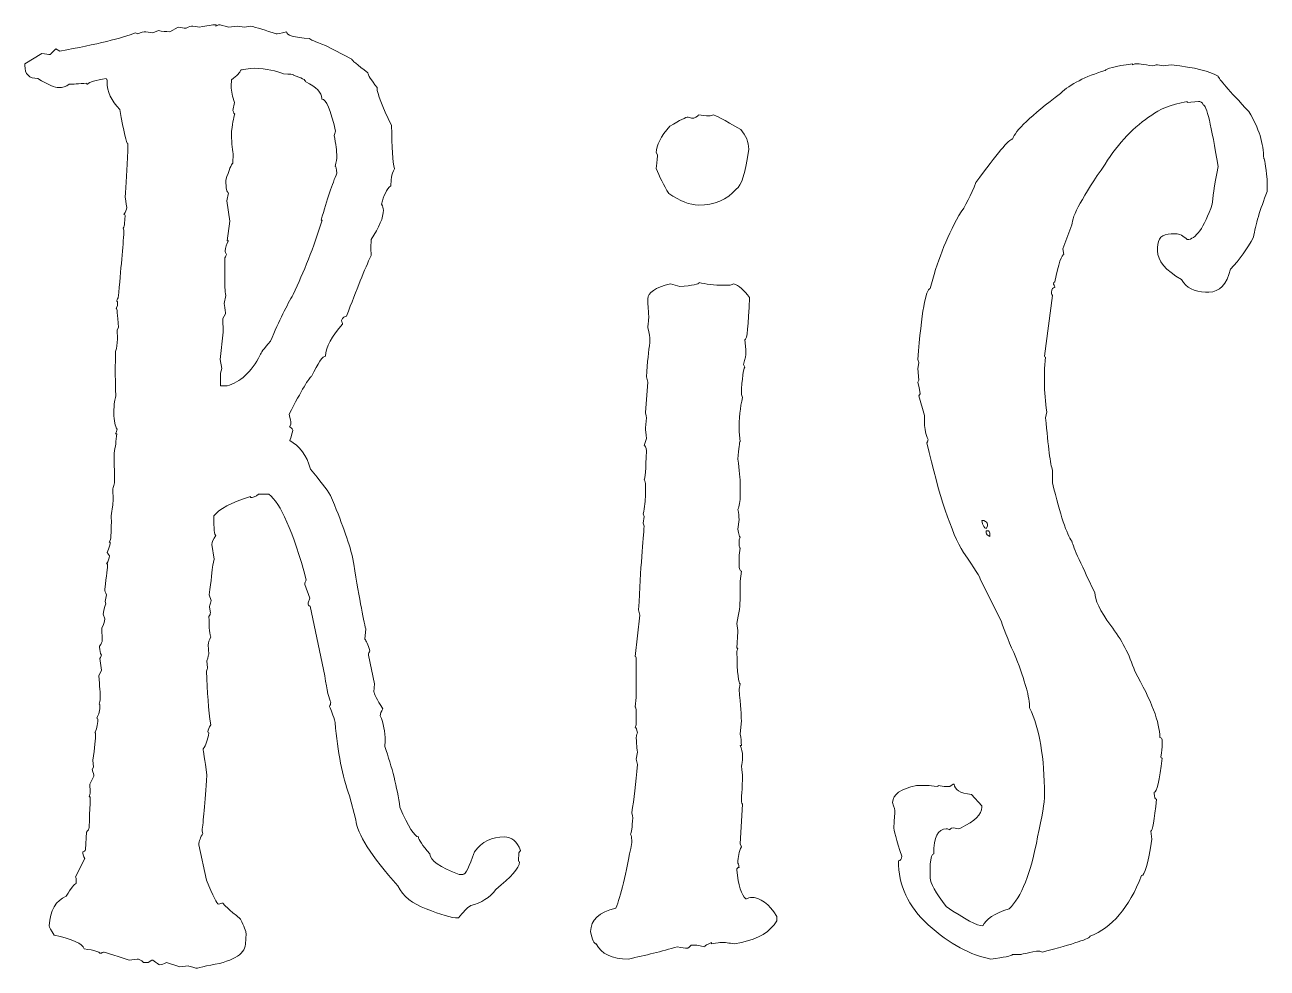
# Model space of a CAD drawing. Header units: inches. Extents: x 0.7 to 13.6, y -16 to -1.4.
# Drawn here: x 3.652 to 6.867, y -16.038 to -13.597 of the extents above; entities that cross this region are included whole.
import ezdxf

# ---------------------------------------------------------------- set-up
doc = ezdxf.new("R2010")
doc.units = ezdxf.units.IN
doc.header["$MEASUREMENT"] = 0
doc.layers.add('Layer 1', color=7, linetype='Continuous')

# ---------------------------------------------------------------- blocks, each defined once
blk = doc.blocks.new('block 11')
at = {"layer": 'Layer 1', "lineweight": 0}
for points, knots in [([(4.931, -15.7395), (4.931, -15.7395), (4.9295, -15.7602), (4.9295, -15.7602), (4.9295, -15.7622), (4.9305, -15.7632), (4.9325, -15.7632), (4.9315, -15.7789), (4.911, -15.8026), (4.8711, -15.8341), (4.8554, -15.8558), (4.8337, -15.8696), (4.8061, -15.8755), (4.7968, -15.8824), (4.7862, -15.8932), (4.7744, -15.908), (4.7561, -15.908), (4.7283, -15.9001), (4.6909, -15.8843), (4.6554, -15.872), (4.631, -15.8523), (4.6177, -15.8252), (4.5483, -15.7474), (4.5118, -15.6903), (4.5084, -15.6538), (4.5084, -15.6538), (4.4921, -15.5918), (4.4921, -15.5918), (4.4739, -15.542), (4.4616, -15.479), (4.4552, -15.4026), (4.4503, -15.3834), (4.4453, -15.3696), (4.4404, -15.3613), (4.4424, -15.3578), (4.4436, -15.3539), (4.4441, -15.3494), (4.4392, -15.3421), (4.434, -15.3194), (4.4286, -15.2815), (4.4286, -15.2815), (4.3909, -15.1012), (4.3909, -15.1012), (4.387, -15.1012), (4.385, -15.0983), (4.385, -15.0923), (4.385, -15.0923), (4.3895, -15.0805), (4.3895, -15.0805), (4.3895, -15.0805), (4.3769, -15.0451), (4.3769, -15.0451), (4.3769, -15.0406), (4.3781, -15.0367), (4.3806, -15.0332), (4.3461, -14.9076), (4.3138, -14.8338), (4.2838, -14.8116), (4.2838, -14.8116), (4.2572, -14.8116), (4.2572, -14.8116), (4.2493, -14.8175), (4.2422, -14.8205), (4.2358, -14.8205), (4.2358, -14.8205), (4.2358, -14.8175), (4.2358, -14.8175), (4.186, -14.8333), (4.1545, -14.85), (4.1412, -14.8677), (4.1412, -14.9012), (4.1429, -14.918), (4.1464, -14.918), (4.1395, -14.9278), (4.136, -14.9357), (4.136, -14.9416), (4.136, -14.9416), (4.1419, -14.98), (4.1419, -14.98), (4.1419, -14.98), (4.1383, -14.9948), (4.1383, -14.9948), (4.1373, -15.0086), (4.1343, -15.0342), (4.1294, -15.0717), (4.1294, -15.0717), (4.1346, -15.0864), (4.1346, -15.0864), (4.1316, -15.0968), (4.1301, -15.1027), (4.1301, -15.1042), (4.1301, -15.1042), (4.1323, -15.1189), (4.1323, -15.1189), (4.1323, -15.1209), (4.1311, -15.1239), (4.1287, -15.1278), (4.1287, -15.1588), (4.1304, -15.1766), (4.1338, -15.181), (4.1294, -15.1889), (4.1269, -15.1958), (4.1264, -15.2017), (4.1264, -15.2017), (4.1279, -15.2253), (4.1279, -15.2253), (4.1279, -15.2268), (4.1264, -15.2327), (4.1235, -15.2431), (4.1235, -15.2431), (4.125, -15.2608), (4.125, -15.2608), (4.125, -15.2628), (4.124, -15.2657), (4.122, -15.2697), (4.124, -15.3233), (4.1277, -15.3696), (4.1331, -15.4085), (4.1287, -15.415), (4.1262, -15.4209), (4.1257, -15.4263), (4.1257, -15.4282), (4.1267, -15.4292), (4.1287, -15.4292), (4.1252, -15.448), (4.1203, -15.4617), (4.1139, -15.4706), (4.1139, -15.4706), (4.1139, -15.4713), (4.1139, -15.4713), (4.1139, -15.4753), (4.1171, -15.4977), (4.1235, -15.5386), (4.1181, -15.612), (4.1139, -15.6602), (4.1109, -15.6834), (4.1109, -15.6834), (4.1131, -15.6893), (4.1131, -15.6893), (4.1067, -15.6992), (4.103, -15.709), (4.1021, -15.7188), (4.1021, -15.7188), (4.1227, -15.8105), (4.1227, -15.8105), (4.139, -15.8513), (4.1493, -15.872), (4.1538, -15.8725), (4.1572, -15.8706), (4.1612, -15.8696), (4.1656, -15.8696), (4.1656, -15.8725), (4.1804, -15.8863), (4.2099, -15.9109), (4.2198, -15.9301), (4.2247, -15.9427), (4.2247, -15.9486), (4.2247, -15.9486), (4.2232, -15.976), (4.2232, -15.976), (4.2212, -16.0035), (4.1875, -16.0222), (4.122, -16.0321), (4.1087, -16.036), (4.0996, -16.038), (4.0947, -16.038), (4.0823, -16.0341), (4.0757, -16.0321), (4.0747, -16.0321), (4.0747, -16.0321), (4.0533, -16.035), (4.0533, -16.035), (4.0533, -16.035), (4.0186, -16.0232), (4.0186, -16.0232), (4.0122, -16.0272), (4.0063, -16.0291), (4.0008, -16.0291), (3.9989, -16.0291), (3.9932, -16.0252), (3.9838, -16.0173), (3.9838, -16.0173), (3.9809, -16.0173), (3.9809, -16.0173), (3.9809, -16.0173), (3.9713, -16.0232), (3.9713, -16.0232), (3.9713, -16.0232), (3.9595, -16.0232), (3.9595, -16.0232), (3.9526, -16.0173), (3.9469, -16.0144), (3.9425, -16.0144), (3.9425, -16.0144), (3.9218, -16.0173), (3.9218, -16.0173), (3.8794, -16.0035), (3.8573, -15.9966), (3.8553, -15.9966), (3.8513, -15.9986), (3.8484, -15.9996), (3.8464, -15.9996), (3.8464, -15.9961), (3.8329, -15.9922), (3.8058, -15.9878), (3.8009, -15.9745), (3.775, -15.9626), (3.7282, -15.9523), (3.7194, -15.9405), (3.7149, -15.9326), (3.7149, -15.9287), (3.7179, -15.8883), (3.7327, -15.8627), (3.7593, -15.8518), (3.7721, -15.8302), (3.7807, -15.8193), (3.7851, -15.8193), (3.7851, -15.8193), (3.7851, -15.8105), (3.7851, -15.8105), (3.7851, -15.8075), (3.7844, -15.8045), (3.7829, -15.8016), (3.7829, -15.8016), (3.8073, -15.7543), (3.8073, -15.7543), (3.8038, -15.7479), (3.8021, -15.742), (3.8021, -15.7366), (3.806, -15.7366), (3.8083, -15.7346), (3.8087, -15.7307), (3.8087, -15.7307), (3.8117, -15.6863), (3.8117, -15.6863), (3.8161, -15.6814), (3.8184, -15.6775), (3.8184, -15.6745), (3.8188, -15.6696), (3.8198, -15.643), (3.8213, -15.5947), (3.8213, -15.5947), (3.8184, -15.5947), (3.8184, -15.5947), (3.8203, -15.5908), (3.8213, -15.5864), (3.8213, -15.5814), (3.8213, -15.5814), (3.8206, -15.5622), (3.8206, -15.5622), (3.8206, -15.5622), (3.8309, -15.5415), (3.8309, -15.5415), (3.8309, -15.5381), (3.8294, -15.5322), (3.8265, -15.5238), (3.8265, -15.5238), (3.8294, -15.5179), (3.8294, -15.5179), (3.8294, -15.5179), (3.828, -15.5002), (3.828, -15.5002), (3.8329, -15.4677), (3.8353, -15.4447), (3.8353, -15.4315), (3.8353, -15.43), (3.8346, -15.4292), (3.8331, -15.4292), (3.8376, -15.4218), (3.8403, -15.41), (3.8413, -15.3938), (3.8413, -15.3918), (3.8403, -15.3908), (3.8383, -15.3908), (3.8437, -15.3815), (3.8464, -15.3704), (3.8464, -15.3576), (3.8464, -15.3561), (3.8457, -15.3553), (3.8442, -15.3553), (3.8462, -15.3509), (3.8472, -15.3455), (3.8472, -15.3391), (3.8472, -15.3278), (3.8459, -15.3086), (3.8435, -15.2815), (3.8435, -15.2815), (3.8501, -15.2667), (3.8501, -15.2667), (3.8501, -15.2667), (3.8464, -15.2371), (3.8464, -15.2371), (3.8484, -15.2332), (3.8496, -15.2303), (3.8501, -15.2283), (3.8472, -15.2219), (3.8457, -15.215), (3.8457, -15.2076), (3.8457, -15.2076), (3.8457, -15.2046), (3.8457, -15.2046), (3.8501, -15.1982), (3.8523, -15.1933), (3.8523, -15.1899), (3.8523, -15.1899), (3.8516, -15.1573), (3.8516, -15.1573), (3.856, -15.15), (3.8585, -15.1421), (3.859, -15.1337), (3.859, -15.1337), (3.8546, -15.1219), (3.8546, -15.1219), (3.8575, -15.1081), (3.86, -15.0992), (3.8619, -15.0953), (3.8619, -15.0953), (3.8597, -15.0894), (3.8597, -15.0894), (3.8597, -15.0894), (3.8634, -15.0717), (3.8634, -15.0717), (3.8605, -15.0662), (3.859, -15.0618), (3.859, -15.0583), (3.859, -15.0583), (3.859, -15.0569), (3.859, -15.0569), (3.8634, -15.0224), (3.8659, -15.0007), (3.8664, -14.9919), (3.8664, -14.9919), (3.8634, -14.9919), (3.8634, -14.9919), (3.8683, -14.985), (3.8708, -14.9781), (3.8708, -14.9712), (3.8674, -14.9663), (3.8656, -14.9633), (3.8656, -14.9623), (3.8706, -14.9495), (3.873, -14.9406), (3.873, -14.9357), (3.873, -14.9357), (3.8701, -14.9357), (3.8701, -14.9357), (3.8701, -14.9357), (3.8738, -14.9298), (3.8738, -14.9298), (3.8752, -14.9131), (3.876, -14.8985), (3.876, -14.8862), (3.876, -14.8862), (3.8752, -14.8677), (3.8752, -14.8677), (3.8787, -14.851), (3.8804, -14.837), (3.8804, -14.8256), (3.8804, -14.8256), (3.8797, -14.7998), (3.8797, -14.7998), (3.8797, -14.7983), (3.8812, -14.7924), (3.8841, -14.782), (3.8841, -14.782), (3.8834, -14.7052), (3.8834, -14.7052), (3.8863, -14.6899), (3.8885, -14.6732), (3.89, -14.655), (3.89, -14.655), (3.8871, -14.655), (3.8871, -14.655), (3.889, -14.651), (3.8903, -14.6471), (3.8908, -14.6431), (3.8853, -14.6363), (3.8826, -14.6222), (3.8826, -14.601), (3.8826, -14.601), (3.8834, -14.5781), (3.8834, -14.5781), (3.8863, -14.5639), (3.8878, -14.556), (3.8878, -14.5545), (3.8868, -14.5456), (3.8863, -14.5296), (3.8863, -14.5065), (3.8863, -14.5065), (3.8871, -14.4422), (3.8871, -14.4422), (3.89, -14.4328), (3.8915, -14.4222), (3.8915, -14.4104), (3.8915, -14.4104), (3.8908, -14.386), (3.8908, -14.386), (3.8908, -14.386), (3.8944, -14.3801), (3.8944, -14.3801), (3.8925, -14.3466), (3.8905, -14.3299), (3.8885, -14.3299), (3.8885, -14.3299), (3.8922, -14.324), (3.8922, -14.324), (3.8922, -14.324), (3.8922, -14.3181), (3.8922, -14.3181), (3.8922, -14.3141), (3.8915, -14.3122), (3.89, -14.3122), (3.89, -14.3102), (3.8912, -14.3073), (3.8937, -14.3033), (3.9011, -14.2275), (3.906, -14.1703), (3.9085, -14.1319), (3.9085, -14.1299), (3.9077, -14.127), (3.9063, -14.123), (3.9087, -14.1196), (3.91, -14.1156), (3.91, -14.1112), (3.91, -14.1112), (3.9114, -14.0905), (3.9114, -14.0905), (3.9114, -14.0886), (3.9105, -14.0876), (3.9085, -14.0876), (3.9129, -14.0812), (3.9154, -14.0753), (3.9159, -14.0698), (3.9134, -14.0565), (3.9122, -14.0474), (3.9122, -14.0425), (3.9122, -14.0425), (3.9129, -14.0314), (3.9129, -14.0314), (3.9154, -13.9964), (3.9174, -13.9541), (3.9188, -13.9044), (3.9154, -13.9044), (3.9085, -13.8748), (3.8981, -13.8157), (3.876, -13.7935), (3.8649, -13.7699), (3.8649, -13.7448), (3.8649, -13.7448), (3.8649, -13.7389), (3.8649, -13.7389), (3.8634, -13.7389), (3.8627, -13.7381), (3.8627, -13.7366), (3.8627, -13.7366), (3.8627, -13.7359), (3.8627, -13.7359), (3.8356, -13.7398), (3.8193, -13.7448), (3.8139, -13.7507), (3.8124, -13.7507), (3.8117, -13.7499), (3.8117, -13.7485), (3.8117, -13.7485), (3.8117, -13.7477), (3.8117, -13.7477), (3.7915, -13.7497), (3.7765, -13.7507), (3.7666, -13.7507), (3.7588, -13.7566), (3.7496, -13.7595), (3.7393, -13.7595), (3.7309, -13.7595), (3.713, -13.7517), (3.6854, -13.7359), (3.6632, -13.7359), (3.6521, -13.7246), (3.6521, -13.7019), (3.6521, -13.7019), (3.6521, -13.6975), (3.6521, -13.6975), (3.6521, -13.6975), (3.6957, -13.6709), (3.6957, -13.6709), (3.7061, -13.6729), (3.7137, -13.6738), (3.7186, -13.6738), (3.7191, -13.6729), (3.7235, -13.6679), (3.7319, -13.6591), (3.7319, -13.6591), (3.743, -13.665), (3.743, -13.665), (3.839, -13.6472), (3.9043, -13.6315), (3.9388, -13.6177), (3.9388, -13.6177), (3.9447, -13.6206), (3.9447, -13.6206), (3.9526, -13.6167), (3.9595, -13.6147), (3.9654, -13.6147), (3.9654, -13.6147), (3.9831, -13.6177), (3.9831, -13.6177), (3.9831, -13.6177), (3.9979, -13.6118), (3.9979, -13.6118), (4.0077, -13.6138), (4.0176, -13.6147), (4.0274, -13.6147), (4.0274, -13.6147), (4.0489, -13.6029), (4.0489, -13.6029), (4.0567, -13.6049), (4.0636, -13.6059), (4.0695, -13.6059), (4.0764, -13.6019), (4.0823, -13.6), (4.0873, -13.6), (4.0873, -13.6), (4.105, -13.6029), (4.105, -13.6029), (4.1227, -13.599), (4.1368, -13.597), (4.1471, -13.597), (4.1471, -13.597), (4.1464, -13.6), (4.1464, -13.6), (4.1464, -13.6), (4.153, -13.597), (4.153, -13.597), (4.158, -13.597), (4.1666, -13.599), (4.1789, -13.6029), (4.1789, -13.6029), (4.2025, -13.6), (4.2025, -13.6), (4.2025, -13.6), (4.2203, -13.6029), (4.2203, -13.6029), (4.2203, -13.6029), (4.235, -13.6), (4.235, -13.6), (4.2528, -13.6039), (4.2752, -13.6108), (4.3023, -13.6206), (4.3052, -13.6206), (4.3141, -13.6187), (4.3289, -13.6147), (4.3289, -13.6241), (4.3491, -13.63), (4.3895, -13.6325), (4.3895, -13.6349), (4.403, -13.6408), (4.4301, -13.6502), (4.4301, -13.6502), (4.4981, -13.6857), (4.4981, -13.6857), (4.4981, -13.6881), (4.5121, -13.7), (4.5402, -13.7211), (4.5402, -13.7211), (4.5402, -13.7219), (4.5402, -13.7219), (4.5402, -13.7263), (4.548, -13.7389), (4.5638, -13.7595), (4.5638, -13.7595), (4.5638, -13.761), (4.5638, -13.761), (4.5638, -13.7753), (4.5764, -13.8073), (4.6015, -13.8571), (4.6015, -13.9147), (4.6039, -13.9521), (4.6089, -13.9694), (4.6044, -13.9768), (4.6019, -13.9843), (4.6011, -13.9919), (4.6004, -13.9995), (4.5998, -14.0068), (4.5993, -14.0137), (4.5884, -14.0226), (4.5805, -14.0383), (4.5756, -14.061), (4.5786, -14.0664), (4.5801, -14.0716), (4.5801, -14.0765), (4.5801, -14.0952), (4.5695, -14.1206), (4.5483, -14.1526), (4.5483, -14.1526), (4.5476, -14.1748), (4.5476, -14.1748), (4.5476, -14.1748), (4.5483, -14.194), (4.5483, -14.194), (4.532, -14.2289), (4.5109, -14.2811), (4.4848, -14.3506), (4.4798, -14.3506), (4.4754, -14.3545), (4.4715, -14.3624), (4.4734, -14.3663), (4.4744, -14.3693), (4.4744, -14.3713), (4.4463, -14.4028), (4.4316, -14.4304), (4.4301, -14.454), (4.4232, -14.454), (4.4111, -14.4717), (4.3939, -14.5072), (4.3875, -14.5097), (4.3683, -14.5422), (4.3363, -14.6047), (4.3392, -14.6166), (4.3407, -14.6242), (4.3407, -14.6276), (4.3407, -14.6276), (4.3407, -14.6313), (4.3407, -14.6313), (4.3407, -14.6313), (4.337, -14.6372), (4.337, -14.6372), (4.34, -14.6372), (4.3429, -14.6402), (4.3459, -14.6461), (4.3454, -14.6501), (4.3427, -14.6589), (4.3377, -14.6727), (4.3633, -14.6865), (4.3813, -14.7111), (4.3917, -14.7466), (4.4158, -14.7756), (4.433, -14.7983), (4.4434, -14.8145), (4.4715, -14.882), (4.4904, -14.9352), (4.5003, -14.9741), (4.5165, -15.0741), (4.5278, -15.1362), (4.5343, -15.1603), (4.5343, -15.1603), (4.532, -15.1869), (4.532, -15.1869), (4.536, -15.1909), (4.5404, -15.2007), (4.5453, -15.2165), (4.5429, -15.2199), (4.5416, -15.2238), (4.5416, -15.2283), (4.5416, -15.2283), (4.5572, -15.3022), (4.5572, -15.3022), (4.5572, -15.3022), (4.5557, -15.3228), (4.5557, -15.3228), (4.5557, -15.3273), (4.5633, -15.3421), (4.5786, -15.3672), (4.5742, -15.3736), (4.5719, -15.3795), (4.5719, -15.3849), (4.5803, -15.4046), (4.5845, -15.4263), (4.5845, -15.4499), (4.5845, -15.4499), (4.5838, -15.4647), (4.5838, -15.4647), (4.6025, -15.5179), (4.6155, -15.5701), (4.6229, -15.6213), (4.6446, -15.6726), (4.6606, -15.6982), (4.6709, -15.6982), (4.6709, -15.6982), (4.6709, -15.6989), (4.6709, -15.6989), (4.6709, -15.7053), (4.6808, -15.7198), (4.7005, -15.7425), (4.7005, -15.7425), (4.7005, -15.7432), (4.7005, -15.7432), (4.7005, -15.759), (4.7258, -15.7765), (4.7766, -15.7957), (4.7766, -15.7957), (4.7854, -15.7957), (4.7854, -15.7957), (4.7928, -15.7957), (4.8029, -15.776), (4.8157, -15.7366), (4.8354, -15.711), (4.8611, -15.6982), (4.8926, -15.6982), (4.9123, -15.6982), (4.9263, -15.71), (4.9347, -15.7336), (4.9347, -15.7336), (4.931, -15.7395), (4.931, -15.7395)], [0, 0, 0, 0, 1, 1, 1, 2, 2, 2, 3, 3, 3, 4, 4, 4, 5, 5, 5, 6, 6, 6, 7, 7, 7, 8, 8, 8, 9, 9, 9, 10, 10, 10, 11, 11, 11, 12, 12, 12, 13, 13, 13, 14, 14, 14, 15, 15, 15, 16, 16, 16, 17, 17, 17, 18, 18, 18, 19, 19, 19, 20, 20, 20, 21, 21, 21, 22, 22, 22, 23, 23, 23, 24, 24, 24, 25, 25, 25, 26, 26, 26, 27, 27, 27, 28, 28, 28, 29, 29, 29, 30, 30, 30, 31, 31, 31, 32, 32, 32, 33, 33, 33, 34, 34, 34, 35, 35, 35, 36, 36, 36, 37, 37, 37, 38, 38, 38, 39, 39, 39, 40, 40, 40, 41, 41, 41, 42, 42, 42, 43, 43, 43, 44, 44, 44, 45, 45, 45, 46, 46, 46, 47, 47, 47, 48, 48, 48, 49, 49, 49, 50, 50, 50, 51, 51, 51, 52, 52, 52, 53, 53, 53, 54, 54, 54, 55, 55, 55, 56, 56, 56, 57, 57, 57, 58, 58, 58, 59, 59, 59, 60, 60, 60, 61, 61, 61, 62, 62, 62, 63, 63, 63, 64, 64, 64, 65, 65, 65, 66, 66, 66, 67, 67, 67, 68, 68, 68, 69, 69, 69, 70, 70, 70, 71, 71, 71, 72, 72, 72, 73, 73, 73, 74, 74, 74, 75, 75, 75, 76, 76, 76, 77, 77, 77, 78, 78, 78, 79, 79, 79, 80, 80, 80, 81, 81, 81, 82, 82, 82, 83, 83, 83, 84, 84, 84, 85, 85, 85, 86, 86, 86, 87, 87, 87, 88, 88, 88, 89, 89, 89, 90, 90, 90, 91, 91, 91, 92, 92, 92, 93, 93, 93, 94, 94, 94, 95, 95, 95, 96, 96, 96, 97, 97, 97, 98, 98, 98, 99, 99, 99, 100, 100, 100, 101, 101, 101, 102, 102, 102, 103, 103, 103, 104, 104, 104, 105, 105, 105, 106, 106, 106, 107, 107, 107, 108, 108, 108, 109, 109, 109, 110, 110, 110, 111, 111, 111, 112, 112, 112, 113, 113, 113, 114, 114, 114, 115, 115, 115, 116, 116, 116, 117, 117, 117, 118, 118, 118, 119, 119, 119, 120, 120, 120, 121, 121, 121, 122, 122, 122, 123, 123, 123, 124, 124, 124, 125, 125, 125, 126, 126, 126, 127, 127, 127, 128, 128, 128, 129, 129, 129, 130, 130, 130, 131, 131, 131, 132, 132, 132, 133, 133, 133, 134, 134, 134, 135, 135, 135, 136, 136, 136, 137, 137, 137, 138, 138, 138, 139, 139, 139, 140, 140, 140, 141, 141, 141, 142, 142, 142, 143, 143, 143, 144, 144, 144, 145, 145, 145, 146, 146, 146, 147, 147, 147, 148, 148, 148, 149, 149, 149, 150, 150, 150, 151, 151, 151, 152, 152, 152, 153, 153, 153, 154, 154, 154, 155, 155, 155, 156, 156, 156, 157, 157, 157, 158, 158, 158, 159, 159, 159, 160, 160, 160, 161, 161, 161, 162, 162, 162, 163, 163, 163, 164, 164, 164, 165, 165, 165, 166, 166, 166, 167, 167, 167, 168, 168, 168, 169, 169, 169, 170, 170, 170, 171, 171, 171, 172, 172, 172, 173, 173, 173, 174, 174, 174, 175, 175, 175, 176, 176, 176, 177, 177, 177, 178, 178, 178, 179, 179, 179, 180, 180, 180, 181, 181, 181, 182, 182, 182, 183, 183, 183, 184, 184, 184, 185, 185, 185, 186, 186, 186, 187, 187, 187, 188, 188, 188, 189, 189, 189, 190, 190, 190, 191, 191, 191, 192, 192, 192, 193, 193, 193, 194, 194, 194, 195, 195, 195, 196, 196, 196, 197, 197, 197, 198, 198, 198, 199, 199, 199, 200, 200, 200, 201, 201, 201, 202, 202, 202, 203, 203, 203, 204, 204, 204, 205, 205, 205, 206, 206, 206, 207, 207, 207, 208, 208, 208, 209, 209, 209, 210, 210, 210, 211, 211, 211, 212, 212, 212, 213, 213, 213, 214, 214, 214, 215, 215, 215, 216, 216, 216, 217, 217, 217, 218, 218, 218, 219, 219, 219, 220, 220, 220, 221, 221, 221, 222, 222, 222, 223, 223, 223, 224, 224, 224, 225, 225, 225, 226, 226, 226, 227, 227, 227, 228, 228, 228, 229, 229, 229, 230, 230, 230, 231, 231, 231, 232, 232, 232, 233, 233, 233, 234, 234, 234, 234]), ([(4.3466, -14.2944), (4.3742, -14.2373), (4.3993, -14.1733), (4.422, -14.1023), (4.422, -14.1023), (4.419, -14.1023), (4.419, -14.1023), (4.4348, -14.0482), (4.4483, -14.0078), (4.4596, -13.9812), (4.4591, -13.9694), (4.4577, -13.9634), (4.4552, -13.9634), (4.4582, -13.9511), (4.4596, -13.9428), (4.4596, -13.9383), (4.4596, -13.9231), (4.4572, -13.9048), (4.4523, -13.8837), (4.4542, -13.8797), (4.4554, -13.8758), (4.4559, -13.8718), (4.4441, -13.8167), (4.4323, -13.7891), (4.4205, -13.7891), (4.4205, -13.7891), (4.4205, -13.7876), (4.4205, -13.7876), (4.4205, -13.7724), (4.4067, -13.7581), (4.3791, -13.7448), (4.3791, -13.7398), (4.3685, -13.7339), (4.3473, -13.727), (4.3473, -13.727), (4.3473, -13.7263), (4.3473, -13.7263), (4.3473, -13.7248), (4.3387, -13.7241), (4.3215, -13.7241), (4.3038, -13.7157), (4.2784, -13.7108), (4.2454, -13.7093), (4.2217, -13.7113), (4.2099, -13.7132), (4.2099, -13.7152), (4.2094, -13.7201), (4.2018, -13.728), (4.187, -13.7389), (4.187, -13.7389), (4.1863, -13.7558), (4.1863, -13.7558), (4.1863, -13.7691), (4.1892, -13.7832), (4.1951, -13.798), (4.1951, -13.798), (4.1907, -13.8186), (4.1907, -13.8186), (4.1922, -13.8246), (4.1939, -13.8275), (4.1959, -13.8275), (4.1934, -13.8315), (4.1905, -13.8462), (4.187, -13.8718), (4.187, -13.897), (4.1885, -13.9167), (4.1915, -13.9309), (4.1915, -13.9309), (4.19, -13.9546), (4.19, -13.9546), (4.1865, -13.958), (4.1806, -13.9728), (4.1722, -13.9989), (4.1727, -14.0206), (4.1749, -14.0314), (4.1789, -14.0314), (4.1789, -14.0314), (4.1745, -14.0521), (4.1745, -14.0521), (4.1745, -14.0521), (4.1826, -14.1053), (4.1826, -14.1053), (4.1826, -14.1053), (4.1759, -14.1555), (4.1759, -14.1555), (4.1759, -14.1555), (4.1789, -14.1555), (4.1789, -14.1555), (4.1745, -14.1644), (4.1717, -14.1733), (4.1708, -14.1821), (4.1708, -14.1841), (4.1717, -14.1871), (4.1737, -14.191), (4.1732, -14.193), (4.172, -14.1959), (4.17, -14.1999), (4.17, -14.1999), (4.1693, -14.2442), (4.1693, -14.2442), (4.1693, -14.2693), (4.1703, -14.287), (4.1722, -14.2974), (4.1722, -14.2974), (4.1678, -14.3181), (4.1678, -14.3181), (4.1703, -14.3328), (4.1715, -14.3417), (4.1715, -14.3447), (4.1715, -14.3447), (4.1649, -14.3565), (4.1649, -14.3565), (4.1649, -14.3565), (4.1656, -14.392), (4.1656, -14.392), (4.1656, -14.392), (4.1575, -14.4629), (4.1575, -14.4629), (4.1575, -14.4629), (4.1619, -14.4865), (4.1619, -14.4865), (4.1619, -14.4865), (4.1582, -14.4983), (4.1582, -14.4983), (4.1582, -14.4983), (4.1589, -14.5183), (4.1589, -14.5183), (4.1589, -14.5242), (4.1587, -14.5284), (4.1582, -14.5308), (4.1582, -14.5308), (4.1759, -14.5308), (4.1759, -14.5308), (4.2094, -14.5225), (4.238, -14.4959), (4.2616, -14.4511), (4.2621, -14.4471), (4.2707, -14.4353), (4.2875, -14.4156), (4.3111, -14.3619), (4.3308, -14.3215), (4.3466, -14.2944)], [0, 0, 0, 0, 1, 1, 1, 2, 2, 2, 3, 3, 3, 4, 4, 4, 5, 5, 5, 6, 6, 6, 7, 7, 7, 8, 8, 8, 9, 9, 9, 10, 10, 10, 11, 11, 11, 12, 12, 12, 13, 13, 13, 14, 14, 14, 15, 15, 15, 16, 16, 16, 17, 17, 17, 18, 18, 18, 19, 19, 19, 20, 20, 20, 21, 21, 21, 22, 22, 22, 23, 23, 23, 24, 24, 24, 25, 25, 25, 26, 26, 26, 27, 27, 27, 28, 28, 28, 29, 29, 29, 30, 30, 30, 31, 31, 31, 32, 32, 32, 33, 33, 33, 34, 34, 34, 35, 35, 35, 36, 36, 36, 37, 37, 37, 38, 38, 38, 39, 39, 39, 40, 40, 40, 41, 41, 41, 42, 42, 42, 43, 43, 43, 44, 44, 44, 45, 45, 45, 46, 46, 46, 47, 47, 47, 47])]:
    blk.add_open_spline(points, degree=3, knots=knots, dxfattribs=at)
blk = doc.blocks.new('block 12')
at = {"layer": 'Layer 1', "lineweight": 0}
for points, knots in [([(6.8585, -13.9428), (6.8605, -13.9428), (6.8634, -13.9605), (6.8674, -13.996), (6.8674, -13.996), (6.8674, -14.0285), (6.8674, -14.0285), (6.8492, -14.0748), (6.8373, -14.1142), (6.8319, -14.1467), (6.8157, -14.1767), (6.796, -14.2043), (6.7728, -14.2294), (6.7625, -14.2688), (6.7438, -14.2885), (6.7167, -14.2885), (6.7167, -14.2885), (6.7078, -14.2885), (6.7078, -14.2885), (6.6787, -14.2885), (6.6581, -14.2777), (6.6458, -14.256), (6.6044, -14.2324), (6.5837, -14.2078), (6.5837, -14.1821), (6.5837, -14.1821), (6.5837, -14.1733), (6.5837, -14.1733), (6.5837, -14.1496), (6.5955, -14.1378), (6.6192, -14.1378), (6.6192, -14.1378), (6.631, -14.1378), (6.631, -14.1378), (6.6403, -14.1378), (6.6502, -14.1427), (6.6605, -14.1526), (6.6822, -14.1526), (6.7039, -14.122), (6.7255, -14.061), (6.7255, -14.0477), (6.7305, -14.0152), (6.7403, -13.9634), (6.7231, -13.8571), (6.7103, -13.8039), (6.7019, -13.8039), (6.7019, -13.8009), (6.6989, -13.798), (6.693, -13.795), (6.693, -13.795), (6.6901, -13.795), (6.6901, -13.795), (6.6901, -13.795), (6.6605, -13.798), (6.6605, -13.798), (6.6605, -13.798), (6.6605, -13.795), (6.6605, -13.795), (6.6162, -13.8044), (6.5857, -13.8162), (6.5689, -13.8305), (6.5236, -13.8595), (6.4832, -13.9019), (6.4478, -13.9575), (6.3906, -14.0403), (6.3621, -14.0925), (6.3621, -14.1142), (6.3621, -14.1142), (6.3384, -14.1762), (6.3384, -14.1762), (6.3384, -14.1762), (6.3414, -14.191), (6.3414, -14.191), (6.3355, -14.191), (6.3276, -14.2146), (6.3177, -14.2619), (6.3157, -14.2619), (6.3148, -14.2639), (6.3148, -14.2678), (6.3167, -14.2718), (6.3177, -14.2747), (6.3177, -14.2767), (6.3128, -14.2767), (6.3098, -14.2807), (6.3089, -14.2885), (6.3089, -14.2905), (6.3098, -14.2935), (6.3118, -14.2974), (6.3118, -14.2974), (6.2911, -14.454), (6.2911, -14.454), (6.2911, -14.456), (6.2921, -14.457), (6.2941, -14.457), (6.2941, -14.457), (6.2911, -14.4865), (6.2911, -14.4865), (6.2911, -14.4865), (6.2911, -14.522), (6.2911, -14.522), (6.2911, -14.5471), (6.2931, -14.5727), (6.297, -14.5988), (6.297, -14.5988), (6.2941, -14.6136), (6.2941, -14.6136), (6.3005, -14.6895), (6.3064, -14.7348), (6.3118, -14.7495), (6.3118, -14.7495), (6.3118, -14.782), (6.3118, -14.782), (6.332, -14.8663), (6.3488, -14.9165), (6.3621, -14.9328), (6.3621, -14.9406), (6.3817, -14.985), (6.4212, -15.0657), (6.4212, -15.0849), (6.4349, -15.1135), (6.4625, -15.1514), (6.4906, -15.1874), (6.5113, -15.2268), (6.5246, -15.2697), (6.5679, -15.346), (6.5896, -15.4031), (6.5896, -15.4411), (6.5935, -15.4416), (6.5955, -15.4435), (6.5955, -15.447), (6.5955, -15.447), (6.5955, -15.4588), (6.5955, -15.4588), (6.5955, -15.4672), (6.5945, -15.478), (6.5926, -15.4913), (6.5926, -15.4933), (6.5935, -15.4942), (6.5955, -15.4942), (6.5886, -15.5533), (6.5817, -15.5829), (6.5748, -15.5829), (6.5748, -15.5829), (6.5748, -15.5859), (6.5748, -15.5859), (6.5753, -15.5957), (6.5773, -15.6006), (6.5807, -15.6006), (6.5758, -15.6558), (6.5709, -15.6834), (6.566, -15.6834), (6.566, -15.6834), (6.5689, -15.7041), (6.5689, -15.7041), (6.5591, -15.7671), (6.5502, -15.7986), (6.5423, -15.7986), (6.5098, -15.8814), (6.4655, -15.9336), (6.4093, -15.9553), (6.4093, -15.9612), (6.368, -15.975), (6.2852, -15.9966), (6.2852, -15.9966), (6.2793, -15.9937), (6.2793, -15.9937), (6.2793, -15.9937), (6.2704, -15.9937), (6.2704, -15.9937), (6.2448, -15.9996), (6.231, -16.0025), (6.2291, -16.0025), (6.2291, -16.0025), (6.2084, -16.0025), (6.2084, -16.0025), (6.2054, -16.0065), (6.1867, -16.0104), (6.1522, -16.0144), (6.1005, -16.005), (6.0463, -15.9755), (5.9897, -15.9257), (5.9385, -15.8784), (5.9129, -15.8233), (5.9129, -15.7602), (5.9188, -15.7602), (5.9217, -15.7563), (5.9217, -15.7484), (5.9079, -15.706), (5.901, -15.6804), (5.901, -15.6716), (5.903, -15.6469), (5.904, -15.6341), (5.904, -15.6331), (5.904, -15.6297), (5.902, -15.6218), (5.8981, -15.6095), (5.8981, -15.5888), (5.9188, -15.574), (5.9601, -15.5652), (5.9601, -15.5652), (5.9867, -15.5652), (5.9867, -15.5652), (5.9936, -15.5652), (6.0025, -15.5662), (6.0133, -15.5681), (6.0153, -15.5681), (6.0163, -15.5672), (6.0163, -15.5652), (6.0163, -15.5652), (6.0311, -15.5681), (6.0311, -15.5681), (6.0311, -15.5681), (6.0458, -15.5681), (6.0458, -15.5681), (6.0458, -15.5681), (6.0547, -15.5622), (6.0547, -15.5622), (6.0547, -15.5622), (6.0577, -15.5622), (6.0577, -15.5622), (6.0577, -15.576), (6.0724, -15.5849), (6.102, -15.5888), (6.102, -15.5888), (6.1286, -15.6184), (6.1286, -15.6184), (6.1286, -15.6184), (6.1286, -15.6213), (6.1286, -15.6213), (6.1286, -15.64), (6.1109, -15.6578), (6.0754, -15.6745), (6.0754, -15.6745), (6.0695, -15.6775), (6.0695, -15.6775), (6.0695, -15.6775), (6.0547, -15.6745), (6.0547, -15.6745), (6.0488, -15.6765), (6.0458, -15.6785), (6.0458, -15.6804), (6.0458, -15.6804), (6.0399, -15.6775), (6.0399, -15.6775), (6.0399, -15.6775), (6.037, -15.6775), (6.037, -15.6775), (6.0153, -15.6775), (6.0045, -15.6992), (6.0045, -15.7425), (6, -15.7425), (5.9971, -15.7514), (5.9956, -15.7691), (5.9956, -15.7691), (5.9956, -15.8045), (5.9956, -15.8045), (5.9956, -15.8178), (6.0094, -15.8425), (6.037, -15.8784), (6.0852, -15.9119), (6.1168, -15.9287), (6.1315, -15.9287), (6.1389, -15.9114), (6.1616, -15.8966), (6.1995, -15.8843), (6.231, -15.8548), (6.2557, -15.7927), (6.2734, -15.6982), (6.2852, -15.6464), (6.2911, -15.61), (6.2911, -15.5888), (6.2911, -15.4938), (6.2783, -15.4189), (6.2527, -15.3642), (6.2527, -15.3381), (6.2409, -15.2948), (6.2172, -15.2342), (6.2015, -15.1997), (6.1887, -15.1682), (6.1788, -15.1396), (6.1788, -15.1396), (6.1256, -15.0332), (6.1256, -15.0332), (6.1256, -15.0278), (6.1109, -15.0042), (6.0813, -14.9623), (6.0498, -14.9106), (6.0183, -14.816), (5.9867, -14.6786), (5.9887, -14.6747), (5.9897, -14.6717), (5.9897, -14.6697), (5.9838, -14.6569), (5.9808, -14.6431), (5.9808, -14.6284), (5.9808, -14.6284), (5.9808, -14.6077), (5.9808, -14.6077), (5.9808, -14.6077), (5.9661, -14.5574), (5.9661, -14.5574), (5.9661, -14.5574), (5.969, -14.5515), (5.969, -14.5515), (5.967, -14.5353), (5.9651, -14.5254), (5.9631, -14.522), (5.9631, -14.522), (5.9661, -14.5161), (5.9661, -14.5161), (5.9661, -14.5161), (5.9631, -14.4865), (5.9631, -14.4865), (5.9631, -14.4865), (5.9661, -14.4717), (5.9661, -14.4717), (5.9661, -14.4698), (5.9651, -14.4668), (5.9631, -14.4629), (5.9729, -14.3407), (5.9838, -14.2796), (5.9956, -14.2796), (6.0119, -14.2132), (6.0365, -14.1501), (6.0695, -14.0905), (6.0867, -14.0654), (6.1015, -14.0368), (6.1138, -14.0048), (6.168, -13.93), (6.1995, -13.8925), (6.2084, -13.8925), (6.2148, -13.8714), (6.2562, -13.8319), (6.3325, -13.7743), (6.3581, -13.7502), (6.3965, -13.7305), (6.4478, -13.7152), (6.4502, -13.7103), (6.4738, -13.7044), (6.5187, -13.6975), (6.5187, -13.6975), (6.5187, -13.7004), (6.5187, -13.7004), (6.5187, -13.7004), (6.5246, -13.6975), (6.5246, -13.6975), (6.531, -13.6975), (6.5468, -13.6994), (6.5719, -13.7034), (6.5753, -13.7014), (6.5793, -13.7004), (6.5837, -13.7004), (6.5837, -13.7004), (6.5985, -13.7034), (6.5985, -13.7034), (6.5985, -13.7034), (6.6192, -13.7004), (6.6192, -13.7004), (6.6807, -13.7073), (6.7211, -13.7172), (6.7403, -13.73), (6.7418, -13.7359), (6.7684, -13.7664), (6.8201, -13.8216), (6.8457, -13.864), (6.8585, -13.9044), (6.8585, -13.9428)], [0, 0, 0, 0, 1, 1, 1, 2, 2, 2, 3, 3, 3, 4, 4, 4, 5, 5, 5, 6, 6, 6, 7, 7, 7, 8, 8, 8, 9, 9, 9, 10, 10, 10, 11, 11, 11, 12, 12, 12, 13, 13, 13, 14, 14, 14, 15, 15, 15, 16, 16, 16, 17, 17, 17, 18, 18, 18, 19, 19, 19, 20, 20, 20, 21, 21, 21, 22, 22, 22, 23, 23, 23, 24, 24, 24, 25, 25, 25, 26, 26, 26, 27, 27, 27, 28, 28, 28, 29, 29, 29, 30, 30, 30, 31, 31, 31, 32, 32, 32, 33, 33, 33, 34, 34, 34, 35, 35, 35, 36, 36, 36, 37, 37, 37, 38, 38, 38, 39, 39, 39, 40, 40, 40, 41, 41, 41, 42, 42, 42, 43, 43, 43, 44, 44, 44, 45, 45, 45, 46, 46, 46, 47, 47, 47, 48, 48, 48, 49, 49, 49, 50, 50, 50, 51, 51, 51, 52, 52, 52, 53, 53, 53, 54, 54, 54, 55, 55, 55, 56, 56, 56, 57, 57, 57, 58, 58, 58, 59, 59, 59, 60, 60, 60, 61, 61, 61, 62, 62, 62, 63, 63, 63, 64, 64, 64, 65, 65, 65, 66, 66, 66, 67, 67, 67, 68, 68, 68, 69, 69, 69, 70, 70, 70, 71, 71, 71, 72, 72, 72, 73, 73, 73, 74, 74, 74, 75, 75, 75, 76, 76, 76, 77, 77, 77, 78, 78, 78, 79, 79, 79, 80, 80, 80, 81, 81, 81, 82, 82, 82, 83, 83, 83, 84, 84, 84, 85, 85, 85, 86, 86, 86, 87, 87, 87, 88, 88, 88, 89, 89, 89, 90, 90, 90, 91, 91, 91, 92, 92, 92, 93, 93, 93, 94, 94, 94, 95, 95, 95, 96, 96, 96, 97, 97, 97, 98, 98, 98, 99, 99, 99, 100, 100, 100, 101, 101, 101, 102, 102, 102, 103, 103, 103, 104, 104, 104, 105, 105, 105, 106, 106, 106, 107, 107, 107, 108, 108, 108, 109, 109, 109, 110, 110, 110, 111, 111, 111, 112, 112, 112, 113, 113, 113, 114, 114, 114, 115, 115, 115, 116, 116, 116, 117, 117, 117, 118, 118, 118, 119, 119, 119, 120, 120, 120, 121, 121, 121, 122, 122, 122, 122]), ([(6.1404, -14.9003), (6.1404, -14.9003), (6.1434, -14.8943), (6.1434, -14.8943), (6.1434, -14.8943), (6.1434, -14.8884), (6.1434, -14.8884), (6.1434, -14.8855), (6.1404, -14.8825), (6.1345, -14.8796), (6.1345, -14.8796), (6.1286, -14.8796), (6.1286, -14.8796), (6.1315, -14.8934), (6.1355, -14.9003), (6.1404, -14.9003)], [0, 0, 0, 0, 1, 1, 1, 2, 2, 2, 3, 3, 3, 4, 4, 4, 5, 5, 5, 5]), ([(6.1493, -14.9121), (6.1493, -14.9081), (6.1473, -14.9062), (6.1434, -14.9062), (6.1434, -14.9062), (6.1404, -14.9062), (6.1404, -14.9062), (6.1404, -14.9062), (6.1404, -14.9121), (6.1404, -14.9121), (6.1404, -14.915), (6.1434, -14.918), (6.1493, -14.9209), (6.1493, -14.9209), (6.1493, -14.9121), (6.1493, -14.9121)], [0, 0, 0, 0, 1, 1, 1, 2, 2, 2, 3, 3, 3, 4, 4, 4, 5, 5, 5, 5])]:
    blk.add_open_spline(points, degree=3, knots=knots, dxfattribs=at)

msp = doc.modelspace()

# ---------------------------------------------------------------- linework, layer by layer
at = {"layer": 'Layer 1', "lineweight": 0}
for points, knots in [([(5.3189, -14.0336), (5.3479, -14.0533), (5.3735, -14.0632), (5.3957, -14.0632), (5.4371, -14.0632), (5.4696, -14.0494), (5.4932, -14.0218), (5.507, -14.0139), (5.5178, -13.9795), (5.5257, -13.9184), (5.5257, -13.9002), (5.5188, -13.8834), (5.505, -13.8681), (5.4612, -13.8425), (5.4376, -13.8297), (5.4341, -13.8297), (5.4307, -13.8317), (5.4267, -13.8327), (5.4223, -13.8327), (5.4223, -13.8327), (5.4164, -13.8327), (5.4164, -13.8327), (5.4164, -13.8327), (5.3957, -13.8297), (5.3957, -13.8297), (5.3957, -13.8317), (5.3918, -13.8346), (5.3839, -13.8386), (5.3839, -13.8386), (5.3809, -13.8386), (5.3809, -13.8386), (5.3765, -13.8386), (5.3725, -13.8376), (5.3691, -13.8356), (5.3632, -13.8356), (5.3474, -13.8435), (5.3218, -13.8593), (5.2982, -13.8859), (5.2864, -13.9085), (5.2864, -13.9272), (5.2864, -13.9272), (5.2893, -13.9332), (5.2893, -13.9332), (5.2893, -13.9361), (5.2883, -13.9479), (5.2864, -13.9686), (5.2947, -13.9898), (5.3056, -14.0115), (5.3189, -14.0336)], [0, 0, 0, 0, 1, 1, 1, 2, 2, 2, 3, 3, 3, 4, 4, 4, 5, 5, 5, 6, 6, 6, 7, 7, 7, 8, 8, 8, 9, 9, 9, 10, 10, 10, 11, 11, 11, 12, 12, 12, 13, 13, 13, 14, 14, 14, 15, 15, 15, 16, 16, 16, 16]), ([(5.5302, -15.8548), (5.5233, -15.8573), (5.5193, -15.8585), (5.5183, -15.8585), (5.5065, -15.8486), (5.4986, -15.8238), (5.4947, -15.7839), (5.4947, -15.7799), (5.4967, -15.7777), (5.5006, -15.7772), (5.5006, -15.7743), (5.4996, -15.7706), (5.4977, -15.7661), (5.4977, -15.7504), (5.5006, -15.7363), (5.5065, -15.724), (5.5065, -15.724), (5.5036, -15.7166), (5.5036, -15.7166), (5.5036, -15.7166), (5.5095, -15.6139), (5.5095, -15.6139), (5.5075, -15.6095), (5.5065, -15.6058), (5.5065, -15.6029), (5.5085, -15.5753), (5.5095, -15.5553), (5.5095, -15.543), (5.5095, -15.5371), (5.5085, -15.5278), (5.5065, -15.5149), (5.5085, -15.5115), (5.5095, -15.5031), (5.5095, -15.4898), (5.5095, -15.4795), (5.5075, -15.4701), (5.5036, -15.4617), (5.5036, -15.4617), (5.5065, -15.4617), (5.5065, -15.4617), (5.5065, -15.4519), (5.5055, -15.4423), (5.5036, -15.4329), (5.5036, -15.4329), (5.5065, -15.3975), (5.5065, -15.3975), (5.5065, -15.3856), (5.5046, -15.3586), (5.5006, -15.3162), (5.5006, -15.3162), (5.5036, -15.3022), (5.5036, -15.3022), (5.4991, -15.3022), (5.4962, -15.2748), (5.4947, -15.2201), (5.4947, -15.2177), (5.4957, -15.2142), (5.4977, -15.2098), (5.4977, -15.2098), (5.4947, -15.2098), (5.4947, -15.2098), (5.4947, -15.2098), (5.4977, -15.167), (5.4977, -15.167), (5.4977, -15.167), (5.4977, -15.164), (5.4977, -15.164), (5.4977, -15.164), (5.4947, -15.1463), (5.4947, -15.1463), (5.5006, -15.1202), (5.5036, -15.0975), (5.5036, -15.0783), (5.5036, -15.0783), (5.5036, -15.0362), (5.5036, -15.0362), (5.5036, -15.0362), (5.5065, -15.0111), (5.5065, -15.0111), (5.5031, -15.0111), (5.5011, -15.0052), (5.5006, -14.9933), (5.5006, -14.9933), (5.5006, -14.969), (5.5006, -14.969), (5.5006, -14.969), (5.5036, -14.9512), (5.5036, -14.9512), (5.5016, -14.9512), (5.5006, -14.9475), (5.5006, -14.9401), (5.5006, -14.9401), (5.5006, -14.9298), (5.5006, -14.9298), (5.5006, -14.9298), (5.5036, -14.9224), (5.5036, -14.9224), (5.5016, -14.9224), (5.4996, -14.9155), (5.4977, -14.9017), (5.4977, -14.9017), (5.5006, -14.8766), (5.5006, -14.8766), (5.5006, -14.8692), (5.4996, -14.8609), (5.4977, -14.8515), (5.5016, -14.8426), (5.5036, -14.8298), (5.5036, -14.8131), (5.5036, -14.8131), (5.5036, -14.788), (5.5036, -14.788), (5.5036, -14.7717), (5.5016, -14.7493), (5.4977, -14.7207), (5.4996, -14.6922), (5.5016, -14.6769), (5.5036, -14.6749), (5.5036, -14.6749), (5.5006, -14.6498), (5.5006, -14.6498), (5.5006, -14.6158), (5.5036, -14.5863), (5.5095, -14.5611), (5.5095, -14.5611), (5.5065, -14.5538), (5.5065, -14.5538), (5.5085, -14.5109), (5.5114, -14.4873), (5.5154, -14.4828), (5.5154, -14.4828), (5.5124, -14.4762), (5.5124, -14.4762), (5.5164, -14.4609), (5.5183, -14.4503), (5.5183, -14.4444), (5.5183, -14.4444), (5.5183, -14.437), (5.5183, -14.437), (5.5183, -14.437), (5.5154, -14.4119), (5.5154, -14.4119), (5.5213, -14.4119), (5.5252, -14.3755), (5.5272, -14.3026), (5.5144, -14.2834), (5.5006, -14.2715), (5.4858, -14.2671), (5.4824, -14.2696), (5.4784, -14.2708), (5.474, -14.2708), (5.474, -14.2708), (5.4622, -14.2708), (5.4622, -14.2708), (5.4356, -14.2708), (5.4139, -14.2683), (5.3972, -14.2634), (5.3972, -14.2683), (5.3804, -14.2718), (5.3469, -14.2737), (5.3469, -14.2737), (5.3233, -14.2671), (5.3233, -14.2671), (5.2839, -14.277), (5.2642, -14.29), (5.2642, -14.3062), (5.2642, -14.3166), (5.2652, -14.3319), (5.2672, -14.3521), (5.2652, -14.3688), (5.2642, -14.3782), (5.2642, -14.3801), (5.2681, -14.3959), (5.2701, -14.4065), (5.2701, -14.4119), (5.2701, -14.4119), (5.2701, -14.4193), (5.2701, -14.4193), (5.2662, -14.44), (5.2632, -14.4695), (5.2612, -14.5079), (5.2612, -14.5079), (5.2642, -14.522), (5.2642, -14.522), (5.2642, -14.522), (5.2583, -14.6003), (5.2583, -14.6003), (5.2583, -14.6013), (5.2593, -14.606), (5.2612, -14.6143), (5.2612, -14.6143), (5.2583, -14.6395), (5.2583, -14.6395), (5.2583, -14.6454), (5.2593, -14.6547), (5.2612, -14.6675), (5.2612, -14.6675), (5.2553, -14.6853), (5.2553, -14.6853), (5.2578, -14.6853), (5.2598, -14.6899), (5.2612, -14.6993), (5.2593, -14.7476), (5.2573, -14.7724), (5.2553, -14.7739), (5.2573, -14.7779), (5.2583, -14.7825), (5.2583, -14.788), (5.2583, -14.788), (5.2583, -14.8131), (5.2583, -14.8131), (5.2583, -14.8283), (5.2563, -14.8448), (5.2524, -14.8626), (5.2524, -14.8626), (5.2553, -14.8692), (5.2553, -14.8692), (5.2553, -14.8692), (5.2524, -14.8869), (5.2524, -14.8869), (5.2524, -14.8869), (5.2553, -14.8943), (5.2553, -14.8943), (5.2514, -14.9273), (5.2465, -14.9995), (5.2406, -15.1108), (5.2406, -15.1108), (5.2435, -15.1249), (5.2435, -15.1249), (5.2435, -15.1249), (5.2317, -15.2312), (5.2317, -15.2312), (5.2336, -15.2312), (5.2346, -15.2325), (5.2346, -15.2349), (5.2346, -15.2349), (5.2346, -15.3376), (5.2346, -15.3376), (5.2346, -15.3376), (5.2317, -15.362), (5.2317, -15.362), (5.2336, -15.362), (5.2346, -15.3667), (5.2346, -15.376), (5.2346, -15.376), (5.2346, -15.4085), (5.2346, -15.4085), (5.2346, -15.4085), (5.2317, -15.4152), (5.2317, -15.4152), (5.2341, -15.4152), (5.2361, -15.4199), (5.2376, -15.4292), (5.2356, -15.4342), (5.2346, -15.4379), (5.2346, -15.4403), (5.2346, -15.4502), (5.2356, -15.4632), (5.2376, -15.4795), (5.2376, -15.4795), (5.2346, -15.4972), (5.2346, -15.4972), (5.2346, -15.4972), (5.2376, -15.5112), (5.2376, -15.5112), (5.2336, -15.56), (5.2287, -15.6014), (5.2228, -15.6354), (5.2228, -15.6364), (5.2238, -15.641), (5.2258, -15.6494), (5.2238, -15.6735), (5.2218, -15.6876), (5.2199, -15.6915), (5.2218, -15.6959), (5.2228, -15.7009), (5.2228, -15.7063), (5.2228, -15.7063), (5.2228, -15.7129), (5.2228, -15.7129), (5.2085, -15.7952), (5.1947, -15.8518), (5.1815, -15.8829), (5.1381, -15.8932), (5.1164, -15.9134), (5.1164, -15.9434), (5.1204, -15.9646), (5.1253, -15.9752), (5.1312, -15.9752), (5.144, -16.0013), (5.1716, -16.0144), (5.214, -16.0144), (5.2588, -16.005), (5.3011, -15.9944), (5.341, -15.9826), (5.3519, -15.9851), (5.3607, -15.9863), (5.3676, -15.9863), (5.3686, -15.9863), (5.3716, -15.9838), (5.3765, -15.9789), (5.3765, -15.9789), (5.3913, -15.9789), (5.3913, -15.9789), (5.3913, -15.9789), (5.412, -15.9826), (5.412, -15.9826), (5.412, -15.9801), (5.4179, -15.9764), (5.4297, -15.9715), (5.4297, -15.9715), (5.4297, -15.9752), (5.4297, -15.9752), (5.444, -15.9728), (5.4519, -15.9715), (5.4533, -15.9715), (5.4632, -15.9715), (5.475, -15.9728), (5.4888, -15.9752), (5.4888, -15.9752), (5.5065, -15.9715), (5.5065, -15.9715), (5.5513, -15.9626), (5.5819, -15.9439), (5.5981, -15.9154), (5.5981, -15.9154), (5.5981, -15.9043), (5.5981, -15.9043), (5.5789, -15.8713), (5.5563, -15.8548), (5.5302, -15.8548)], [0, 0, 0, 0, 1, 1, 1, 2, 2, 2, 3, 3, 3, 4, 4, 4, 5, 5, 5, 6, 6, 6, 7, 7, 7, 8, 8, 8, 9, 9, 9, 10, 10, 10, 11, 11, 11, 12, 12, 12, 13, 13, 13, 14, 14, 14, 15, 15, 15, 16, 16, 16, 17, 17, 17, 18, 18, 18, 19, 19, 19, 20, 20, 20, 21, 21, 21, 22, 22, 22, 23, 23, 23, 24, 24, 24, 25, 25, 25, 26, 26, 26, 27, 27, 27, 28, 28, 28, 29, 29, 29, 30, 30, 30, 31, 31, 31, 32, 32, 32, 33, 33, 33, 34, 34, 34, 35, 35, 35, 36, 36, 36, 37, 37, 37, 38, 38, 38, 39, 39, 39, 40, 40, 40, 41, 41, 41, 42, 42, 42, 43, 43, 43, 44, 44, 44, 45, 45, 45, 46, 46, 46, 47, 47, 47, 48, 48, 48, 49, 49, 49, 50, 50, 50, 51, 51, 51, 52, 52, 52, 53, 53, 53, 54, 54, 54, 55, 55, 55, 56, 56, 56, 57, 57, 57, 58, 58, 58, 59, 59, 59, 60, 60, 60, 61, 61, 61, 62, 62, 62, 63, 63, 63, 64, 64, 64, 65, 65, 65, 66, 66, 66, 67, 67, 67, 68, 68, 68, 69, 69, 69, 70, 70, 70, 71, 71, 71, 72, 72, 72, 73, 73, 73, 74, 74, 74, 75, 75, 75, 76, 76, 76, 77, 77, 77, 78, 78, 78, 79, 79, 79, 80, 80, 80, 81, 81, 81, 82, 82, 82, 83, 83, 83, 84, 84, 84, 85, 85, 85, 86, 86, 86, 87, 87, 87, 88, 88, 88, 89, 89, 89, 90, 90, 90, 91, 91, 91, 92, 92, 92, 93, 93, 93, 94, 94, 94, 95, 95, 95, 96, 96, 96, 97, 97, 97, 98, 98, 98, 99, 99, 99, 100, 100, 100, 101, 101, 101, 102, 102, 102, 103, 103, 103, 104, 104, 104, 105, 105, 105, 106, 106, 106, 107, 107, 107, 108, 108, 108, 109, 109, 109, 110, 110, 110, 110])]:
    msp.add_open_spline(points, degree=3, knots=knots, dxfattribs=at)

# ---------------------------------------------------------------- block references
at = {"layer": 'Layer 1'}
for name in ['block 11', 'block 12']:
    msp.add_blockref(name, (0, 0), dxfattribs=at)

doc.saveas('drawing.dxf')
